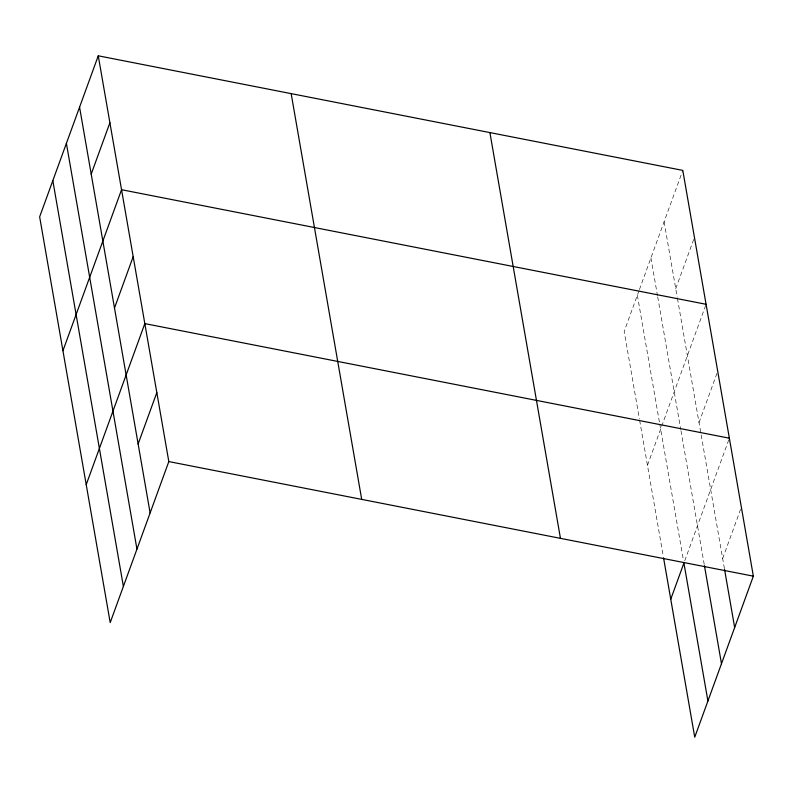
<?xml version="1.0" encoding="UTF-8"?>
<svg xmlns="http://www.w3.org/2000/svg" width="793" height="793" viewBox="0 0 793 793"><rect width="100%" height="100%" fill="white"/><g stroke="black" fill="none" stroke-linecap="round" stroke-linejoin="round"><path stroke-width="0.59" stroke-dasharray="3.96 2.97" d="M638.999 290.704L624.18 331.424L639.426 419.071M639.416 289.574L682.793 170.396M675.745 288.702L694.024 238.485M647.465 465.322L705.661 305.444M699.029 422.61L717.308 372.393M684.746 560.78L729.362 438.202M722.661 558.54L741.356 507.183M664.098 221.753L677.222 297.226M677.44 298.436L724.554 569.433M650.934 257.943L657.486 295.68M657.704 296.889L680.771 429.578M680.989 430.797L704.234 564.477M637.354 295.224L659.578 423.046M659.796 424.265L683.497 560.601M639.634 420.28L663.345 556.627"/><path stroke-width="1.19" d="M98.263 55.807L39.65 216.836L110.207 622.604L168.82 461.576L98.263 55.807L682.793 170.396L753.35 576.164L694.737 737.193L663.553 557.836M91.205 174.113L109.9 122.756M62.934 350.744L121.547 189.715L706.077 304.294M114.489 308.021L133.184 256.664M86.219 484.642L144.822 323.613L729.362 438.202M138.131 443.951L156.826 392.594M670.749 599.23L683.923 563.04L707.911 701.002M168.82 461.576L753.35 576.164M724.554 569.433L734.655 627.521M704.442 565.687L721.481 663.711M489.896 132.58L560.453 538.348M291.16 93.624L361.707 499.392M79.568 107.164L150.125 512.932M66.394 143.355L136.951 549.123M52.824 180.645L123.381 586.414"/></g></svg>
